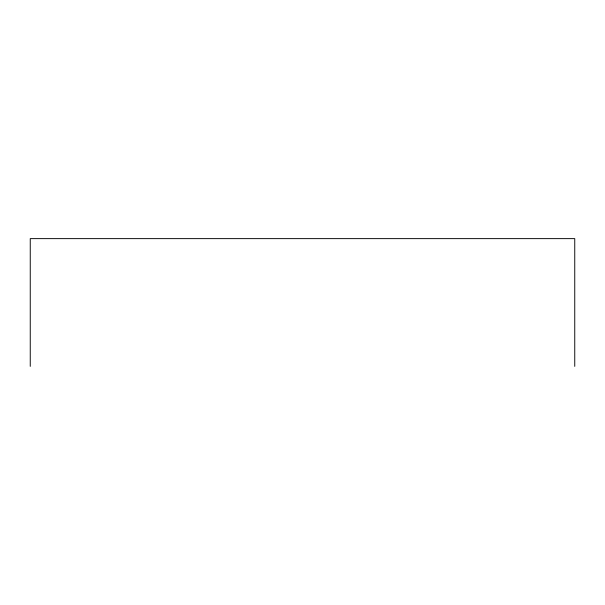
<?xml version="1.0" encoding="UTF-8"?>
<svg xmlns="http://www.w3.org/2000/svg" width="605" height="605" viewBox="0 0 605 605"><rect width="100%" height="100%" fill="white"/><g stroke="black" fill="none" stroke-linecap="round" stroke-linejoin="round"><path stroke-width="0.91" d="M574.75 366.373L574.75 238.627L30.25 238.627L30.25 366.373"/></g></svg>
